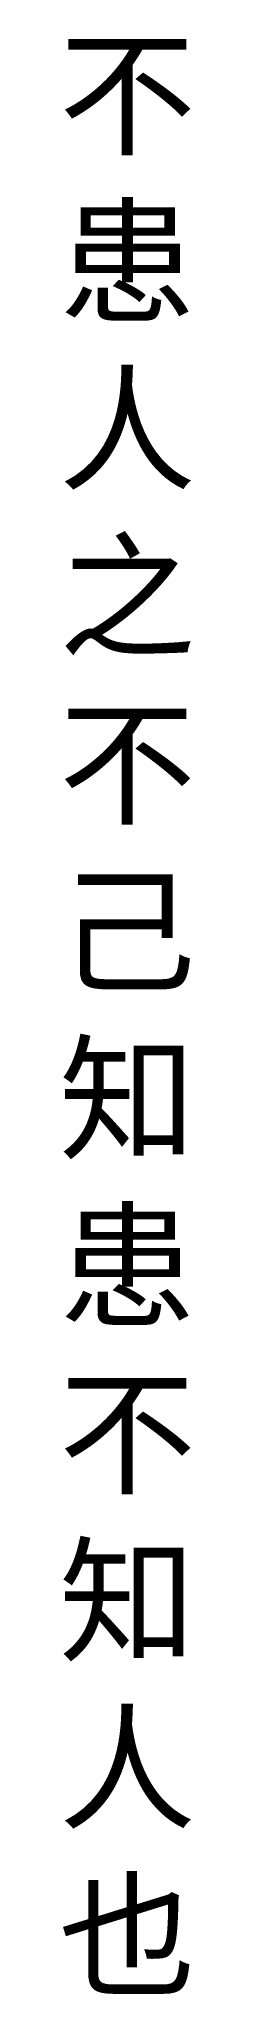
# Model space of a CAD drawing. Header units: inches. Extents: x 0.1 to 2.6, y 3.2 to 42.1.
import ezdxf

# ---------------------------------------------------------------- set-up
doc = ezdxf.new("R2010")
doc.units = ezdxf.units.IN
doc.header["$MEASUREMENT"] = 0
doc.layers.get('0').update_dxf_attribs({"lineweight": 25})
doc.styles.add('textstyle3', font='verdana.ttf')

msp = doc.modelspace()

# ---------------------------------------------------------------- texts
at = {"insert": (0, 42), "char_height": 2, "attachment_point": 1, "style": 'textstyle3'}
msp.add_mtext('\\fHanWangGuIn|b0|i0|c0|p0;\\c0;不\\P患\\P人\\P之\\P不\\P己\\P知\\P患\\P不\\P知\\P人\\P也', dxfattribs=at)

doc.saveas('drawing.dxf')
